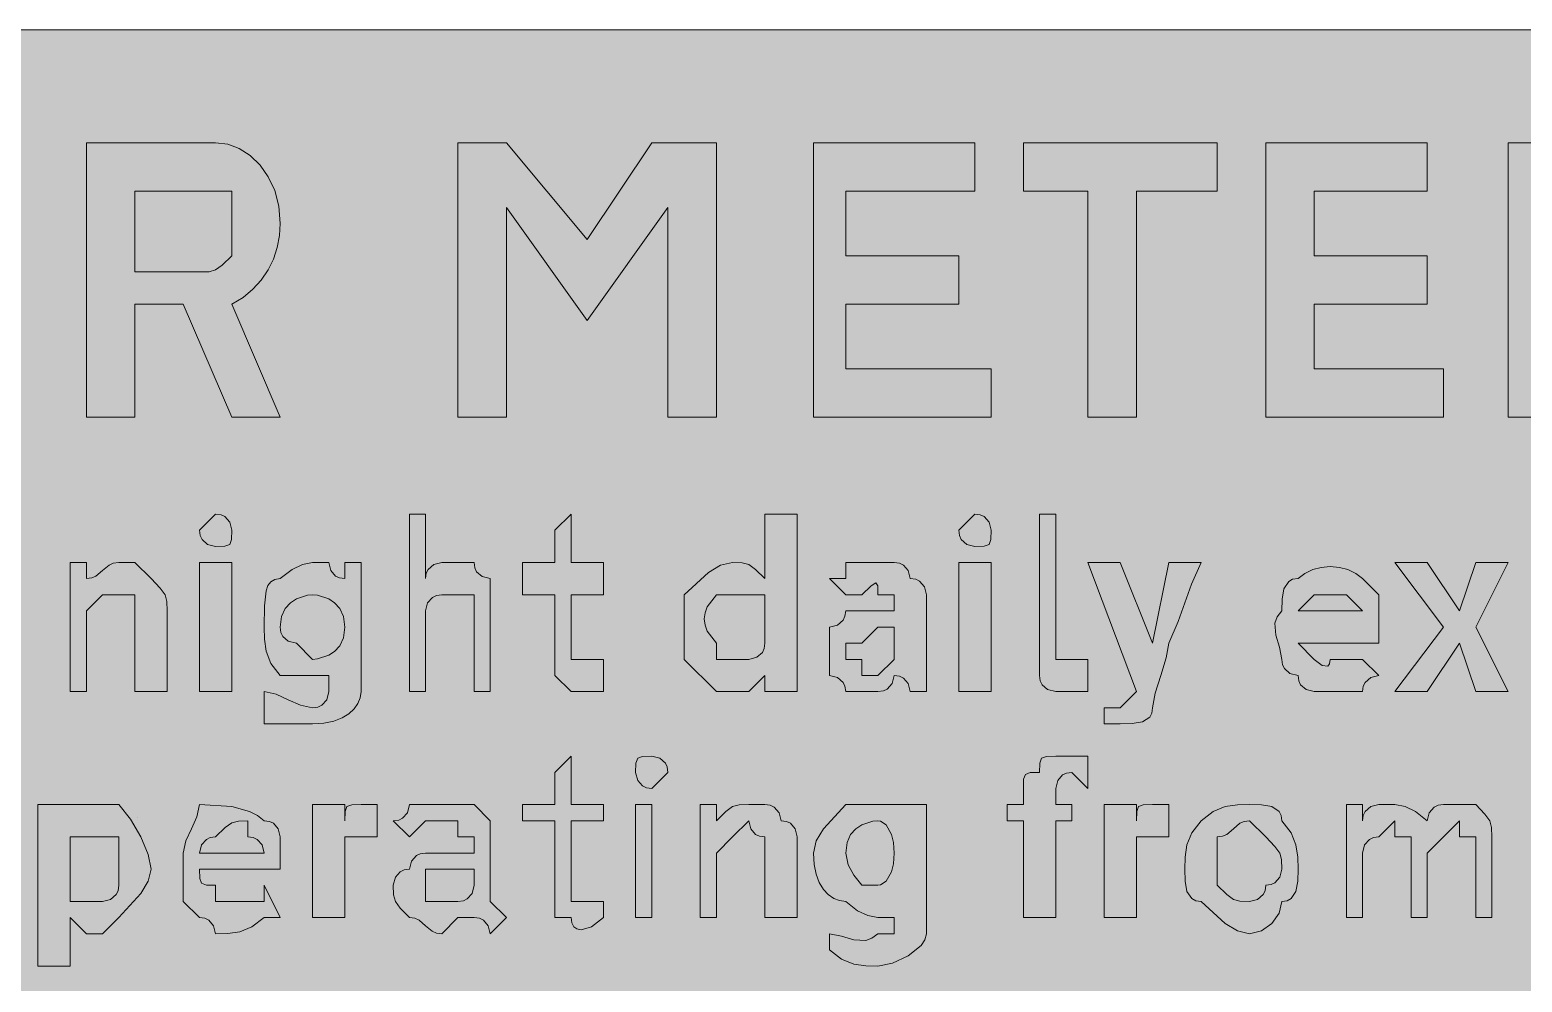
# Model space of a CAD drawing. Header units: metres. Extents: x 10 to 558, y 11 to 259.
# Drawn here: x 253.9 to 364.8, y 188.2 to 259 of the extents above; entities that cross this region are included whole.
import ezdxf

# ---------------------------------------------------------------- set-up
doc = ezdxf.new("R2010")
doc.units = ezdxf.units.M
for name, color, linetype, true_color in [('FILL_FIREBRICK_C36B00', 7, 'Continuous', 0xc36b00), ('FILL_WHITE_FFFFFF', 7, 'Continuous', 0xffffff), ('STROKE_WHITE_FFFFFF', 7, 'Continuous', 0xffffff)]:
    doc.layers.add(name, color=color, linetype=linetype, true_color=true_color)

msp = doc.modelspace()

# ---------------------------------------------------------------- hatches: boundary and pattern name
at = {"layer": 'FILL_FIREBRICK_C36B00', "true_color": 0xc36b00}
h = msp.add_hatch(color=7, dxfattribs=at)
h.dxf.hatch_style = 1
h.paths.add_polyline_path([(551.8, 258.91), (552.54, 258.75), (553.8, 258.21), (554.83, 257.44), (555.75, 256.56), (556.54, 256.06), (557.14, 255.47), (557.56, 254.83), (557.85, 254.16), (558.11, 252.85), (558.15, 251.76), (558.15, 17.76), (558.15, 15.36), (555.75, 12.96), (554.83, 12.08), (553.8, 11.31), (552.54, 10.77), (551.8, 10.61), (550.95, 10.56), (16.95, 10.56), (16.05, 10.58), (15.15, 10.71), (14.25, 11.07), (13.35, 11.76), (12.6, 11.91), (11.83, 12.27), (10.95, 12.96), (10.55, 13.46), (10.26, 14.05), (9.9, 15.36), (9.75, 17.76), (9.75, 251.76), (9.75, 254.16), (9.94, 255.04), (10.35, 255.81), (10.95, 256.56), (11.83, 257.25), (12.6, 257.61), (13.35, 257.76), (14.25, 258.45), (15.15, 258.81), (16.05, 258.94), (16.95, 258.96), (550.95, 258.96), (551.8, 258.91)])
at = {"layer": 'FILL_WHITE_FFFFFF', "true_color": 0xffffff}
h = msp.add_hatch(color=7, dxfattribs=at)
h.dxf.hatch_style = 1
h.paths.add_polyline_path([(267.75, 250.56), (268.65, 250.45), (269.51, 250.13), (270.32, 249.61), (271.05, 248.91), (271.66, 248.04), (272.14, 247.02), (272.44, 245.85), (272.55, 244.56), (272.49, 243.66), (272.32, 242.78), (272.04, 241.92), (271.65, 241.11), (271.14, 240.35), (270.52, 239.67), (269.79, 239.06), (268.95, 238.56), (272.55, 230.16), (268.95, 230.16), (265.35, 238.56), (261.75, 238.56), (261.75, 230.16), (258.15, 230.16), (258.15, 250.56), (267.75, 250.56)])
h.paths.add_polyline_path([(267.26, 240.98), (267.75, 241.11), (268.24, 241.47), (268.95, 242.16), (268.95, 244.56), (268.95, 246.96), (266.55, 246.96), (261.75, 246.96), (261.75, 240.96), (266.55, 240.96), (267.26, 240.98)], flags=16)
h = msp.add_hatch(color=7, dxfattribs=at)
h.dxf.hatch_style = 1
h.paths.add_polyline_path([(285.75, 250.56), (289.35, 250.56), (295.35, 243.36), (300.15, 250.56), (304.95, 250.56), (304.95, 230.16), (301.35, 230.16), (301.35, 245.76), (295.35, 237.36), (289.35, 245.76), (289.35, 230.16), (285.75, 230.16), (285.75, 250.56)])
h = msp.add_hatch(color=7, dxfattribs=at)
h.dxf.hatch_style = 1
h.paths.add_polyline_path([(312.15, 250.56), (324.15, 250.56), (324.15, 246.96), (314.55, 246.96), (314.55, 242.16), (322.95, 242.16), (322.95, 238.56), (314.55, 238.56), (314.55, 233.76), (325.35, 233.76), (325.35, 230.16), (312.15, 230.16), (312.15, 250.56)])
h = msp.add_hatch(color=7, dxfattribs=at)
h.dxf.hatch_style = 1
h.paths.add_polyline_path([(342.15, 246.96), (336.15, 246.96), (336.15, 230.16), (332.55, 230.16), (332.55, 246.96), (327.75, 246.96), (327.75, 250.56), (342.15, 250.56), (342.15, 246.96)])
h = msp.add_hatch(color=7, dxfattribs=at)
h.dxf.hatch_style = 1
h.paths.add_polyline_path([(345.75, 250.56), (357.75, 250.56), (357.75, 246.96), (349.35, 246.96), (349.35, 242.16), (357.75, 242.16), (357.75, 238.56), (349.35, 238.56), (349.35, 233.76), (358.95, 233.76), (358.95, 230.16), (345.75, 230.16), (345.75, 250.56)])
h = msp.add_hatch(color=7, dxfattribs=at)
h.dxf.hatch_style = 1
h.paths.add_polyline_path([(373.35, 250.56), (374.25, 250.45), (375.11, 250.13), (375.92, 249.61), (376.65, 248.91), (377.26, 248.04), (377.74, 247.02), (378.04, 245.85), (378.15, 244.56), (378.09, 243.66), (377.92, 242.78), (377.64, 241.92), (377.25, 241.11), (376.74, 240.35), (376.12, 239.67), (375.39, 239.06), (374.55, 238.56), (378.15, 230.16), (374.55, 230.16), (370.95, 238.56), (367.35, 238.56), (367.35, 230.16), (363.75, 230.16), (363.75, 250.56), (373.35, 250.56)])
h.paths.add_polyline_path([(372.9, 241.11), (373.67, 241.47), (374.55, 242.16), (374.55, 244.56), (374.55, 246.96), (372.15, 246.96), (367.35, 246.96), (367.35, 240.96), (372.15, 240.96), (372.9, 241.11)], flags=16)
h = msp.add_hatch(color=7, dxfattribs=at)
h.dxf.hatch_style = 1
h.paths.add_polyline_path([(268.93, 221.07), (268.8, 220.71), (268.44, 220.58), (267.75, 220.56), (267.15, 220.71), (266.74, 221.07), (266.6, 221.36), (266.55, 221.76), (267.75, 222.96), (268.15, 222.91), (268.44, 222.77), (268.8, 222.36), (268.95, 221.76), (268.93, 221.07)])
h = msp.add_hatch(color=7, dxfattribs=at)
h.dxf.hatch_style = 1
h.paths.add_polyline_path([(286.95, 216.96), (285.75, 216.96), (284.55, 216.96), (284.15, 216.91), (283.86, 216.77), (283.5, 216.36), (283.35, 215.76), (283.35, 209.76), (282.15, 209.76), (282.15, 222.96), (283.35, 222.96), (283.35, 218.16), (283.4, 218.56), (283.54, 218.85), (283.95, 219.21), (284.55, 219.36), (286.95, 219.36), (287, 218.96), (287.14, 218.67), (287.55, 218.31), (288.15, 218.16), (288.15, 215.76), (288.15, 209.76), (286.95, 209.76), (286.95, 215.76), (286.95, 216.96)])
h = msp.add_hatch(color=7, dxfattribs=at)
h.dxf.hatch_style = 1
h.paths.add_polyline_path([(295.35, 212.16), (296.55, 212.16), (296.55, 209.76), (294.15, 209.76), (292.95, 210.96), (292.95, 212.16), (292.95, 216.96), (290.55, 216.96), (290.55, 219.36), (292.95, 219.36), (292.95, 221.76), (294.15, 222.96), (294.15, 219.36), (296.55, 219.36), (296.55, 216.96), (294.15, 216.96), (294.15, 212.16), (295.35, 212.16)])
h = msp.add_hatch(color=7, dxfattribs=at)
h.dxf.hatch_style = 1
h.paths.add_polyline_path([(306.15, 209.76), (304.95, 209.76), (302.55, 212.16), (302.55, 216.96), (304.35, 218.61), (305.25, 219.15), (306.15, 219.36), (306.86, 219.34), (307.35, 219.21), (307.84, 218.85), (308.55, 218.16), (308.55, 222.96), (310.95, 222.96), (310.95, 209.76), (308.55, 209.76), (308.55, 210.96), (307.35, 209.76), (306.15, 209.76)])
h.paths.add_polyline_path([(308.36, 212.67), (308.5, 212.96), (308.55, 213.36), (308.55, 215.76), (308.55, 216.96), (307.35, 216.96), (304.95, 216.96), (304.27, 216.06), (304.11, 215.61), (304.05, 215.16), (304.11, 214.71), (304.27, 214.26), (304.95, 213.36), (304.95, 212.16), (306.15, 212.16), (307.35, 212.16), (307.95, 212.31), (308.36, 212.67)], flags=16)
h = msp.add_hatch(color=7, dxfattribs=at)
h.dxf.hatch_style = 1
h.paths.add_polyline_path([(325.33, 221.07), (325.2, 220.71), (324.84, 220.58), (324.15, 220.56), (323.55, 220.71), (323.14, 221.07), (323, 221.36), (322.95, 221.76), (324.15, 222.96), (324.55, 222.91), (324.84, 222.77), (325.2, 222.36), (325.35, 221.76), (325.33, 221.07)])
h = msp.add_hatch(color=7, dxfattribs=at)
h.dxf.hatch_style = 1
h.paths.add_polyline_path([(328.95, 222.96), (330.15, 222.96), (330.15, 212.16), (331.35, 212.16), (332.55, 212.16), (332.55, 209.76), (331.35, 209.76), (330.15, 209.76), (329.55, 209.91), (329.14, 210.27), (329, 210.56), (328.95, 210.96), (328.95, 212.16), (328.95, 222.96)])
h = msp.add_hatch(color=7, dxfattribs=at)
h.dxf.hatch_style = 1
h.paths.add_polyline_path([(259.35, 216.96), (258.15, 215.76), (258.15, 209.76), (256.95, 209.76), (256.95, 219.36), (258.15, 219.36), (258.15, 218.16), (258.55, 218.21), (258.86, 218.35), (259.35, 218.76), (259.84, 219.17), (260.15, 219.31), (260.55, 219.36), (261.75, 219.36), (262.95, 218.16), (263.64, 217.45), (264, 216.96), (264.13, 216.47), (264.15, 215.76), (264.15, 209.76), (261.75, 209.76), (261.75, 215.76), (261.75, 216.96), (260.55, 216.96), (259.35, 216.96)])
h = msp.add_hatch(color=7, dxfattribs=at)
h.dxf.hatch_style = 1
h.paths.add_polyline_path([(266.55, 209.76), (266.55, 219.36), (268.95, 219.36), (268.95, 209.76), (266.55, 209.76)])
h = msp.add_hatch(color=7, dxfattribs=at)
h.dxf.hatch_style = 1
h.paths.add_polyline_path([(278.55, 219.36), (278.55, 209.76), (278.49, 209.31), (278.32, 208.88), (278.04, 208.47), (277.65, 208.11), (277.14, 207.8), (276.52, 207.57), (275.79, 207.41), (274.95, 207.36), (271.35, 207.36), (271.35, 209.76), (272.25, 209.57), (273.15, 209.16), (274.05, 208.75), (274.95, 208.56), (275.35, 208.61), (275.64, 208.75), (276, 209.16), (276.15, 209.76), (276.15, 210.96), (274.95, 210.96), (272.55, 210.96), (271.86, 211.86), (271.5, 212.76), (271.37, 213.66), (271.35, 214.56), (271.37, 216.13), (271.5, 217.26), (271.64, 217.65), (271.86, 217.93), (272.15, 218.1), (272.55, 218.16), (273.43, 218.85), (274.2, 219.21), (274.95, 219.36), (276.15, 219.36), (276.3, 218.76), (276.66, 218.35), (276.95, 218.21), (277.35, 218.16), (277.35, 219.36), (278.55, 219.36)])
h.paths.add_polyline_path([(273.75, 216.66), (273.31, 216.37), (272.92, 215.95), (272.65, 215.35), (272.55, 214.56), (272.6, 214.16), (272.74, 213.87), (273.15, 213.51), (273.75, 213.36), (274.95, 212.16), (275.32, 212.2), (276.15, 212.46), (276.59, 212.75), (276.97, 213.17), (277.25, 213.77), (277.35, 214.56), (277.25, 215.35), (276.97, 215.95), (276.59, 216.37), (276.15, 216.66), (275.32, 216.92), (274.95, 216.96), (274.57, 216.92), (273.75, 216.66)], flags=16)
h = msp.add_hatch(color=7, dxfattribs=at)
h.dxf.hatch_style = 1
h.paths.add_polyline_path([(314.5, 210.16), (314.36, 210.45), (313.95, 210.81), (313.35, 210.96), (313.35, 212.16), (313.35, 214.56), (313.95, 214.71), (314.36, 215.07), (314.5, 215.36), (314.55, 215.76), (315.75, 215.76), (316.95, 215.76), (318.15, 215.76), (318.15, 216.96), (316.95, 216.96), (316.93, 217.63), (316.8, 217.86), (316.44, 217.63), (315.75, 216.96), (314.55, 216.96), (313.35, 218.16), (314.55, 218.16), (314.55, 219.36), (316.95, 219.36), (318.15, 219.36), (318.55, 219.31), (318.84, 219.17), (319.2, 218.76), (319.35, 218.16), (319.75, 218.11), (320.04, 217.97), (320.4, 217.56), (320.55, 216.96), (320.55, 214.56), (320.55, 212.16), (320.55, 210.96), (320.55, 209.76), (319.35, 209.76), (319.2, 210.36), (318.84, 210.77), (318.55, 210.91), (318.15, 210.96), (318, 210.36), (317.64, 209.95), (317.35, 209.81), (316.95, 209.76), (315.75, 209.76), (314.55, 209.76), (314.5, 210.16)])
h.paths.add_polyline_path([(318.15, 212.16), (318.15, 214.56), (316.95, 214.56), (315.75, 213.36), (314.55, 213.36), (314.55, 212.16), (315.75, 212.16), (315.75, 210.96), (316.95, 210.96), (318.15, 212.16)], flags=16)
h = msp.add_hatch(color=7, dxfattribs=at)
h.dxf.hatch_style = 1
h.paths.add_polyline_path([(322.95, 209.76), (322.95, 219.36), (325.35, 219.36), (325.35, 209.76), (322.95, 209.76)])
h = msp.add_hatch(color=7, dxfattribs=at)
h.dxf.hatch_style = 1
h.paths.add_polyline_path([(332.55, 219.36), (334.95, 219.36), (337.35, 213.36), (338.55, 219.36), (340.95, 219.36), (340.24, 217.75), (339.75, 216.36), (339.26, 214.97), (338.55, 213.36), (338.36, 212.27), (337.95, 210.96), (337.54, 209.65), (337.35, 208.56), (337.3, 208.16), (337.14, 207.87), (336.6, 207.51), (335.83, 207.38), (334.95, 207.36), (333.75, 207.36), (333.75, 208.56), (334.95, 208.56), (336.15, 209.76), (332.55, 219.36)])
h = msp.add_hatch(color=7, dxfattribs=at)
h.dxf.hatch_style = 1
h.paths.add_polyline_path([(348.34, 210.27), (348.2, 210.56), (348.15, 210.96), (347.55, 211.11), (347.14, 211.47), (347, 211.76), (346.95, 212.16), (346.78, 213.06), (346.5, 213.96), (346.44, 214.86), (346.61, 215.31), (346.95, 215.76), (346.97, 216.64), (347.1, 217.41), (347.46, 217.95), (347.75, 218.11), (348.15, 218.16), (348.65, 218.55), (349.24, 218.83), (349.88, 219), (350.55, 219.06), (351.22, 219), (351.86, 218.83), (352.45, 218.55), (352.95, 218.16), (354.15, 216.96), (354.15, 213.36), (348.15, 213.36), (349.35, 212.16), (349.95, 211.71), (350.36, 211.65), (350.5, 211.82), (350.55, 212.16), (352.95, 212.16), (354.15, 210.96), (353.55, 210.81), (353.14, 210.45), (353, 210.16), (352.95, 209.76), (349.35, 209.76), (348.75, 209.91), (348.34, 210.27)])
h.paths.add_polyline_path([(351.75, 216.96), (349.35, 216.96), (348.15, 215.76), (352.95, 215.76), (351.75, 216.96)], flags=16)
h = msp.add_hatch(color=7, dxfattribs=at)
h.dxf.hatch_style = 1
h.paths.add_polyline_path([(360.15, 213.36), (357.75, 209.76), (355.35, 209.76), (358.95, 214.56), (355.35, 219.36), (357.75, 219.36), (360.15, 215.76), (361.35, 219.36), (363.75, 219.36), (361.35, 214.56), (363.75, 209.76), (361.35, 209.76), (360.15, 213.36)])
h = msp.add_hatch(color=7, dxfattribs=at)
h.dxf.hatch_style = 1
h.paths.add_polyline_path([(295.35, 194.16), (296.55, 194.16), (296.55, 192.96), (295.67, 192.28), (294.9, 192.06), (294.59, 192.12), (294.36, 192.28), (294.2, 192.57), (294.15, 192.96), (292.95, 192.96), (292.95, 194.16), (292.95, 200.16), (290.55, 200.16), (290.55, 201.36), (292.95, 201.36), (292.95, 203.76), (294.15, 204.96), (294.15, 201.36), (296.55, 201.36), (296.55, 200.16), (294.15, 200.16), (294.15, 194.16), (295.35, 194.16)])
h = msp.add_hatch(color=7, dxfattribs=at)
h.dxf.hatch_style = 1
h.paths.add_polyline_path([(300.15, 202.56), (299.75, 202.61), (299.46, 202.75), (299.1, 203.16), (298.95, 203.76), (298.97, 204.45), (299.1, 204.81), (299.46, 204.94), (300.15, 204.96), (300.75, 204.81), (301.16, 204.45), (301.3, 204.16), (301.35, 203.76), (300.15, 202.56)])
h = msp.add_hatch(color=7, dxfattribs=at)
h.dxf.hatch_style = 1
h.paths.add_polyline_path([(330.15, 192.96), (327.75, 192.96), (327.75, 200.16), (326.55, 200.16), (326.55, 201.36), (327.75, 201.36), (327.75, 202.56), (327.77, 203.25), (327.9, 203.61), (328.26, 203.74), (328.95, 203.76), (328.97, 204.45), (329.1, 204.81), (329.46, 204.94), (330.15, 204.96), (331.35, 204.96), (332.55, 204.96), (332.55, 202.56), (331.35, 203.76), (330.95, 203.71), (330.66, 203.57), (330.3, 203.16), (330.15, 202.56), (330.15, 201.36), (331.35, 201.36), (331.35, 200.16), (330.15, 200.16), (330.15, 192.96)])
h = msp.add_hatch(color=7, dxfattribs=at)
h.dxf.hatch_style = 1
h.paths.add_polyline_path([(261.43, 200.27), (262.2, 198.96), (262.74, 197.65), (262.95, 196.56), (262.74, 195.66), (262.2, 194.76), (260.55, 192.96), (259.35, 191.76), (258.15, 191.76), (256.95, 192.96), (256.95, 189.36), (254.55, 189.36), (254.55, 201.36), (256.95, 201.36), (260.55, 201.36), (261.43, 200.27)])
h.paths.add_polyline_path([(256.95, 196.56), (256.95, 195.36), (256.95, 194.16), (259.35, 194.16), (259.95, 194.31), (260.36, 194.67), (260.5, 194.96), (260.55, 195.36), (260.55, 198.96), (258.15, 198.96), (256.95, 198.96), (256.95, 197.76), (256.95, 196.56)], flags=16)
h = msp.add_hatch(color=7, dxfattribs=at)
h.dxf.hatch_style = 1
h.paths.add_polyline_path([(267.24, 192.77), (266.95, 192.91), (266.55, 192.96), (265.35, 194.16), (265.35, 197.76), (265.54, 198.66), (265.95, 199.56), (266.36, 200.46), (266.55, 201.36), (268.95, 201.21), (270.26, 200.85), (270.85, 200.56), (271.35, 200.16), (271.75, 200.11), (272.04, 199.97), (272.4, 199.56), (272.55, 198.96), (272.55, 196.56), (266.55, 196.56), (266.57, 195.87), (266.7, 195.51), (267.06, 195.38), (267.75, 195.36), (267.75, 194.16), (270.15, 194.16), (271.35, 194.16), (271.35, 195.36), (272.55, 192.96), (271.35, 192.96), (270.45, 192.27), (269.55, 191.91), (268.65, 191.78), (267.75, 191.76), (267.6, 192.36), (267.24, 192.77)])
h.paths.add_polyline_path([(271.2, 198.36), (270.84, 198.77), (270.55, 198.91), (270.15, 198.96), (270.15, 200.16), (269.44, 200.14), (268.95, 200.01), (268.46, 199.65), (267.75, 198.96), (267.35, 198.91), (267.06, 198.77), (266.7, 198.36), (266.55, 197.76), (271.35, 197.76), (271.2, 198.36)], flags=16)
h = msp.add_hatch(color=7, dxfattribs=at)
h.dxf.hatch_style = 1
h.paths.add_polyline_path([(277.37, 200.85), (277.5, 201.21), (277.86, 201.34), (278.55, 201.36), (279.75, 201.36), (279.75, 198.96), (277.35, 198.96), (277.35, 197.76), (277.35, 192.96), (274.95, 192.96), (274.95, 201.36), (277.35, 201.36), (277.35, 200.16), (277.37, 200.85)])
h = msp.add_hatch(color=7, dxfattribs=at)
h.dxf.hatch_style = 1
h.paths.add_polyline_path([(283.84, 191.95), (283.35, 192.36), (282.86, 192.77), (282.55, 192.91), (282.15, 192.96), (281.46, 193.67), (281.1, 194.16), (280.97, 194.65), (280.95, 195.36), (281.1, 195.96), (281.46, 196.37), (281.75, 196.51), (282.15, 196.56), (282.3, 197.16), (282.66, 197.57), (282.95, 197.71), (283.35, 197.76), (284.55, 197.76), (286.95, 197.76), (286.95, 198.96), (285.75, 198.96), (285.75, 200.16), (284.55, 200.16), (283.35, 200.16), (282.15, 198.96), (280.95, 200.16), (281.35, 200.21), (281.64, 200.35), (282, 200.76), (282.15, 201.36), (283.35, 201.36), (284.55, 201.36), (286.95, 201.36), (288.15, 200.16), (288.15, 198.96), (288.15, 197.76), (288.15, 194.16), (289.35, 192.96), (288.15, 191.76), (288, 192.36), (287.64, 192.77), (287.35, 192.91), (286.95, 192.96), (285.75, 192.96), (284.55, 191.76), (284.15, 191.81), (283.84, 191.95)])
h.paths.add_polyline_path([(286.15, 194.21), (286.44, 194.35), (286.8, 194.76), (286.95, 195.36), (286.95, 196.56), (285.75, 196.56), (284.55, 196.56), (283.35, 196.56), (283.35, 195.36), (283.35, 194.16), (284.55, 194.16), (285.75, 194.16), (286.15, 194.21)], flags=16)
h = msp.add_hatch(color=7, dxfattribs=at)
h.dxf.hatch_style = 1
h.paths.add_polyline_path([(298.95, 192.96), (298.95, 201.36), (300.15, 201.36), (300.15, 192.96), (298.95, 192.96)])
h = msp.add_hatch(color=7, dxfattribs=at)
h.dxf.hatch_style = 1
h.paths.add_polyline_path([(306.15, 198.96), (304.95, 197.76), (304.95, 192.96), (303.75, 192.96), (303.75, 201.36), (304.95, 201.36), (304.95, 200.16), (305.66, 200.85), (306.15, 201.21), (306.64, 201.34), (307.35, 201.36), (308.55, 201.36), (308.95, 201.31), (309.24, 201.17), (309.6, 200.76), (309.75, 200.16), (310.15, 200.11), (310.44, 199.97), (310.8, 199.56), (310.95, 198.96), (310.95, 192.96), (308.55, 192.96), (308.55, 197.76), (308.55, 198.96), (308.15, 199.01), (307.86, 199.15), (307.5, 199.56), (307.35, 200.16), (306.15, 198.96)])
h = msp.add_hatch(color=7, dxfattribs=at)
h.dxf.hatch_style = 1
h.paths.add_polyline_path([(320.44, 191.31), (320.16, 190.88), (319.2, 190.11), (318.02, 189.57), (316.95, 189.36), (316.05, 189.38), (315.15, 189.51), (314.25, 189.87), (313.35, 190.56), (313.35, 191.76), (314.25, 191.59), (315.15, 191.31), (316.05, 191.25), (316.5, 191.42), (316.95, 191.76), (318.15, 191.76), (318.15, 192.96), (316.95, 192.96), (316.2, 193.11), (315.43, 193.47), (314.55, 194.16), (314.1, 194.22), (313.67, 194.38), (313.26, 194.67), (312.9, 195.06), (312.59, 195.57), (312.36, 196.18), (312.2, 196.92), (312.15, 197.76), (312.36, 198.66), (312.9, 199.56), (314.55, 201.36), (316.95, 201.36), (318.15, 201.36), (320.55, 201.36), (320.55, 191.76), (320.44, 191.31)])
h.paths.add_polyline_path([(315.75, 199.86), (315.31, 199.57), (314.92, 199.15), (314.65, 198.55), (314.55, 197.76), (314.74, 196.88), (315.15, 196.11), (315.75, 195.36), (316.95, 195.36), (317.14, 195.4), (317.55, 195.66), (317.96, 196.37), (318.1, 196.97), (318.15, 197.76), (318.1, 198.55), (317.96, 199.15), (317.55, 199.86), (317.14, 200.12), (316.95, 200.16), (316.57, 200.12), (315.75, 199.86)], flags=16)
h = msp.add_hatch(color=7, dxfattribs=at)
h.dxf.hatch_style = 1
h.paths.add_polyline_path([(336.17, 200.85), (336.3, 201.21), (336.66, 201.34), (337.35, 201.36), (338.55, 201.36), (338.55, 198.96), (336.15, 198.96), (336.15, 197.76), (336.15, 192.96), (333.75, 192.96), (333.75, 201.36), (336.15, 201.36), (336.15, 200.16), (336.17, 200.85)])
h = msp.add_hatch(color=7, dxfattribs=at)
h.dxf.hatch_style = 1
h.paths.add_polyline_path([(339.9, 198.36), (340.26, 199.26), (340.95, 200.16), (341.85, 200.85), (342.75, 201.21), (343.65, 201.34), (344.55, 201.36), (345.43, 201.34), (346.2, 201.21), (346.74, 200.85), (346.9, 200.56), (346.95, 200.16), (347.64, 199.26), (348, 198.36), (348.13, 197.46), (348.15, 196.56), (348.13, 195.68), (348, 194.91), (347.64, 194.37), (347.35, 194.21), (346.95, 194.16), (346.74, 193.28), (346.2, 192.51), (345.43, 191.97), (344.55, 191.76), (343.65, 191.97), (342.75, 192.51), (340.95, 194.16), (340.55, 194.21), (340.26, 194.37), (339.9, 194.91), (339.77, 195.68), (339.75, 196.56), (339.77, 197.46), (339.9, 198.36)])
h.paths.add_polyline_path([(343.84, 199.97), (343.35, 199.56), (342.86, 199.15), (342.55, 199.01), (342.15, 198.96), (342.15, 196.56), (342.15, 195.36), (342.86, 194.67), (343.35, 194.31), (343.84, 194.18), (344.55, 194.16), (345.15, 194.31), (345.56, 194.67), (345.7, 194.96), (345.75, 195.36), (346.15, 195.41), (346.44, 195.55), (346.8, 195.96), (346.95, 196.56), (346.93, 197.27), (346.8, 197.76), (346.44, 198.25), (345.75, 198.96), (344.55, 200.16), (344.15, 200.11), (343.84, 199.97)], flags=16)
h = msp.add_hatch(color=7, dxfattribs=at)
h.dxf.hatch_style = 1
h.paths.add_polyline_path([(361.35, 192.96), (361.35, 197.76), (361.35, 198.96), (360.15, 198.96), (360.15, 200.16), (358.95, 198.96), (357.75, 197.76), (357.75, 192.96), (356.55, 192.96), (356.55, 197.76), (356.55, 198.96), (355.35, 198.96), (355.35, 200.16), (354.15, 198.96), (353.75, 198.91), (353.46, 198.77), (353.1, 198.36), (352.95, 197.76), (352.95, 192.96), (351.75, 192.96), (351.75, 201.36), (352.95, 201.36), (352.95, 200.16), (353, 200.56), (353.14, 200.85), (353.55, 201.21), (354.15, 201.36), (355.35, 201.36), (356.1, 201.21), (356.87, 200.85), (357.75, 200.16), (357.9, 200.76), (358.26, 201.17), (358.55, 201.31), (358.95, 201.36), (360.15, 201.36), (361.35, 201.36), (362.04, 200.65), (362.4, 200.16), (362.53, 199.67), (362.55, 198.96), (362.55, 192.96), (361.35, 192.96)])

# ---------------------------------------------------------------- linework, layer by layer
at = {"layer": 'FILL_FIREBRICK_C36B00', "lineweight": 0, "true_color": 0xc36b00}
msp.add_lwpolyline([(16.95, 258.96), (550.95, 258.96), (551.8, 258.91), (552.54, 258.75), (553.8, 258.21), (554.83, 257.44), (555.75, 256.56), (556.54, 256.06), (557.14, 255.47), (557.56, 254.83), (557.85, 254.16), (558.11, 252.85), (558.15, 251.76), (558.15, 17.76), (558.15, 15.36), (555.75, 12.96), (554.83, 12.08), (553.8, 11.31), (552.54, 10.77), (551.8, 10.61), (550.95, 10.56), (16.95, 10.56)], dxfattribs=at)
at = {"layer": 'FILL_WHITE_FFFFFF', "lineweight": 0, "true_color": 0xffffff}
for points in [[(267.75, 250.56), (268.65, 250.45), (269.51, 250.13), (270.32, 249.61), (271.05, 248.91), (271.66, 248.04), (272.14, 247.02), (272.44, 245.85), (272.55, 244.56), (272.49, 243.66), (272.32, 242.78), (272.04, 241.92), (271.65, 241.11), (271.14, 240.35), (270.52, 239.67), (269.79, 239.06), (268.95, 238.56), (272.55, 230.16), (268.95, 230.16), (265.35, 238.56), (261.75, 238.56), (261.75, 230.16), (258.15, 230.16), (258.15, 250.56)], [(285.75, 250.56), (289.35, 250.56), (295.35, 243.36), (300.15, 250.56), (304.95, 250.56), (304.95, 230.16), (301.35, 230.16), (301.35, 245.76), (295.35, 237.36), (289.35, 245.76), (289.35, 230.16), (285.75, 230.16)], [(312.15, 250.56), (324.15, 250.56), (324.15, 246.96), (314.55, 246.96), (314.55, 242.16), (322.95, 242.16), (322.95, 238.56), (314.55, 238.56), (314.55, 233.76), (325.35, 233.76), (325.35, 230.16), (312.15, 230.16)], [(342.15, 246.96), (336.15, 246.96), (336.15, 230.16), (332.55, 230.16), (332.55, 246.96), (327.75, 246.96), (327.75, 250.56), (342.15, 250.56)], [(345.75, 250.56), (357.75, 250.56), (357.75, 246.96), (349.35, 246.96), (349.35, 242.16), (357.75, 242.16), (357.75, 238.56), (349.35, 238.56), (349.35, 233.76), (358.95, 233.76), (358.95, 230.16), (345.75, 230.16)], [(373.35, 250.56), (374.25, 250.45), (375.11, 250.13), (375.92, 249.61), (376.65, 248.91), (377.26, 248.04), (377.74, 247.02), (378.04, 245.85), (378.15, 244.56), (378.09, 243.66), (377.92, 242.78), (377.64, 241.92), (377.25, 241.11), (376.74, 240.35), (376.12, 239.67), (375.39, 239.06), (374.55, 238.56), (378.15, 230.16), (374.55, 230.16), (370.95, 238.56), (367.35, 238.56), (367.35, 230.16), (363.75, 230.16), (363.75, 250.56)], [(267.26, 240.98), (267.75, 241.11), (268.24, 241.47), (268.95, 242.16), (268.95, 244.56), (268.95, 246.96), (266.55, 246.96), (261.75, 246.96), (261.75, 240.96), (266.55, 240.96)], [(268.93, 221.07), (268.8, 220.71), (268.44, 220.58), (267.75, 220.56), (267.15, 220.71), (266.74, 221.07), (266.6, 221.36), (266.55, 221.76), (267.75, 222.96), (268.15, 222.91), (268.44, 222.77), (268.8, 222.36), (268.95, 221.76)], [(286.95, 216.96), (285.75, 216.96), (284.55, 216.96), (284.15, 216.91), (283.86, 216.77), (283.5, 216.36), (283.35, 215.76), (283.35, 209.76), (282.15, 209.76), (282.15, 222.96), (283.35, 222.96), (283.35, 218.16), (283.4, 218.56), (283.54, 218.85), (283.95, 219.21), (284.55, 219.36), (286.95, 219.36), (287, 218.96), (287.14, 218.67), (287.55, 218.31), (288.15, 218.16), (288.15, 215.76), (288.15, 209.76), (286.95, 209.76), (286.95, 215.76)], [(295.35, 212.16), (296.55, 212.16), (296.55, 209.76), (294.15, 209.76), (292.95, 210.96), (292.95, 212.16), (292.95, 216.96), (290.55, 216.96), (290.55, 219.36), (292.95, 219.36), (292.95, 221.76), (294.15, 222.96), (294.15, 219.36), (296.55, 219.36), (296.55, 216.96), (294.15, 216.96), (294.15, 212.16)], [(306.15, 209.76), (304.95, 209.76), (302.55, 212.16), (302.55, 216.96), (304.35, 218.61), (305.25, 219.15), (306.15, 219.36), (306.86, 219.34), (307.35, 219.21), (307.84, 218.85), (308.55, 218.16), (308.55, 222.96), (310.95, 222.96), (310.95, 209.76), (308.55, 209.76), (308.55, 210.96), (307.35, 209.76)], [(325.33, 221.07), (325.2, 220.71), (324.84, 220.58), (324.15, 220.56), (323.55, 220.71), (323.14, 221.07), (323, 221.36), (322.95, 221.76), (324.15, 222.96), (324.55, 222.91), (324.84, 222.77), (325.2, 222.36), (325.35, 221.76)], [(328.95, 222.96), (330.15, 222.96), (330.15, 212.16), (331.35, 212.16), (332.55, 212.16), (332.55, 209.76), (331.35, 209.76), (330.15, 209.76), (329.55, 209.91), (329.14, 210.27), (329, 210.56), (328.95, 210.96), (328.95, 212.16)], [(259.35, 216.96), (258.15, 215.76), (258.15, 209.76), (256.95, 209.76), (256.95, 219.36), (258.15, 219.36), (258.15, 218.16), (258.55, 218.21), (258.86, 218.35), (259.35, 218.76), (259.84, 219.17), (260.15, 219.31), (260.55, 219.36), (261.75, 219.36), (262.95, 218.16), (263.64, 217.45), (264, 216.96), (264.13, 216.47), (264.15, 215.76), (264.15, 209.76), (261.75, 209.76), (261.75, 215.76), (261.75, 216.96), (260.55, 216.96)], [(266.55, 209.76), (266.55, 219.36), (268.95, 219.36), (268.95, 209.76)], [(278.55, 219.36), (278.55, 209.76), (278.49, 209.31), (278.32, 208.88), (278.04, 208.47), (277.65, 208.11), (277.14, 207.8), (276.52, 207.57), (275.79, 207.41), (274.95, 207.36), (271.35, 207.36), (271.35, 209.76), (272.25, 209.57), (273.15, 209.16), (274.05, 208.75), (274.95, 208.56), (275.35, 208.61), (275.64, 208.75), (276, 209.16), (276.15, 209.76), (276.15, 210.96), (274.95, 210.96), (272.55, 210.96), (271.86, 211.86), (271.5, 212.76), (271.37, 213.66), (271.35, 214.56), (271.37, 216.13), (271.5, 217.26), (271.64, 217.65), (271.86, 217.93), (272.15, 218.1), (272.55, 218.16), (273.43, 218.85), (274.2, 219.21), (274.95, 219.36), (276.15, 219.36), (276.3, 218.76), (276.66, 218.35), (276.95, 218.21), (277.35, 218.16), (277.35, 219.36)], [(314.5, 210.16), (314.36, 210.45), (313.95, 210.81), (313.35, 210.96), (313.35, 212.16), (313.35, 214.56), (313.95, 214.71), (314.36, 215.07), (314.5, 215.36), (314.55, 215.76), (315.75, 215.76), (316.95, 215.76), (318.15, 215.76), (318.15, 216.96), (316.95, 216.96), (316.93, 217.63), (316.8, 217.86), (316.44, 217.63), (315.75, 216.96), (314.55, 216.96), (313.35, 218.16), (314.55, 218.16), (314.55, 219.36), (316.95, 219.36), (318.15, 219.36), (318.55, 219.31), (318.84, 219.17), (319.2, 218.76), (319.35, 218.16), (319.75, 218.11), (320.04, 217.97), (320.4, 217.56), (320.55, 216.96), (320.55, 214.56), (320.55, 212.16), (320.55, 210.96), (320.55, 209.76), (319.35, 209.76), (319.2, 210.36), (318.84, 210.77), (318.55, 210.91), (318.15, 210.96), (318, 210.36), (317.64, 209.95), (317.35, 209.81), (316.95, 209.76), (315.75, 209.76), (314.55, 209.76)], [(322.95, 209.76), (322.95, 219.36), (325.35, 219.36), (325.35, 209.76)], [(332.55, 219.36), (334.95, 219.36), (337.35, 213.36), (338.55, 219.36), (340.95, 219.36), (340.24, 217.75), (339.75, 216.36), (339.26, 214.97), (338.55, 213.36), (338.36, 212.27), (337.95, 210.96), (337.54, 209.65), (337.35, 208.56), (337.3, 208.16), (337.14, 207.87), (336.6, 207.51), (335.83, 207.38), (334.95, 207.36), (333.75, 207.36), (333.75, 208.56), (334.95, 208.56), (336.15, 209.76)], [(348.34, 210.27), (348.2, 210.56), (348.15, 210.96), (347.55, 211.11), (347.14, 211.47), (347, 211.76), (346.95, 212.16), (346.78, 213.06), (346.5, 213.96), (346.44, 214.86), (346.61, 215.31), (346.95, 215.76), (346.97, 216.64), (347.1, 217.41), (347.46, 217.95), (347.75, 218.11), (348.15, 218.16), (348.65, 218.55), (349.24, 218.83), (349.88, 219), (350.55, 219.06), (351.22, 219), (351.86, 218.83), (352.45, 218.55), (352.95, 218.16), (354.15, 216.96), (354.15, 213.36), (348.15, 213.36), (349.35, 212.16), (349.95, 211.71), (350.36, 211.65), (350.5, 211.82), (350.55, 212.16), (352.95, 212.16), (354.15, 210.96), (353.55, 210.81), (353.14, 210.45), (353, 210.16), (352.95, 209.76), (349.35, 209.76), (348.75, 209.91)], [(360.15, 213.36), (357.75, 209.76), (355.35, 209.76), (358.95, 214.56), (355.35, 219.36), (357.75, 219.36), (360.15, 215.76), (361.35, 219.36), (363.75, 219.36), (361.35, 214.56), (363.75, 209.76), (361.35, 209.76)], [(273.75, 216.66), (273.31, 216.37), (272.92, 215.95), (272.65, 215.35), (272.55, 214.56), (272.6, 214.16), (272.74, 213.87), (273.15, 213.51), (273.75, 213.36), (274.95, 212.16), (275.32, 212.2), (276.15, 212.46), (276.59, 212.75), (276.97, 213.17), (277.25, 213.77), (277.35, 214.56), (277.25, 215.35), (276.97, 215.95), (276.59, 216.37), (276.15, 216.66), (275.32, 216.92), (274.95, 216.96), (274.57, 216.92)], [(308.36, 212.67), (308.5, 212.96), (308.55, 213.36), (308.55, 215.76), (308.55, 216.96), (307.35, 216.96), (304.95, 216.96), (304.27, 216.06), (304.11, 215.61), (304.05, 215.16), (304.11, 214.71), (304.27, 214.26), (304.95, 213.36), (304.95, 212.16), (306.15, 212.16), (307.35, 212.16), (307.95, 212.31)], [(351.75, 216.96), (349.35, 216.96), (348.15, 215.76), (352.95, 215.76)], [(318.15, 212.16), (318.15, 214.56), (316.95, 214.56), (315.75, 213.36), (314.55, 213.36), (314.55, 212.16), (315.75, 212.16), (315.75, 210.96), (316.95, 210.96)], [(295.35, 194.16), (296.55, 194.16), (296.55, 192.96), (295.67, 192.28), (294.9, 192.06), (294.59, 192.12), (294.36, 192.28), (294.2, 192.57), (294.15, 192.96), (292.95, 192.96), (292.95, 194.16), (292.95, 200.16), (290.55, 200.16), (290.55, 201.36), (292.95, 201.36), (292.95, 203.76), (294.15, 204.96), (294.15, 201.36), (296.55, 201.36), (296.55, 200.16), (294.15, 200.16), (294.15, 194.16)], [(300.15, 202.56), (299.75, 202.61), (299.46, 202.75), (299.1, 203.16), (298.95, 203.76), (298.97, 204.45), (299.1, 204.81), (299.46, 204.94), (300.15, 204.96), (300.75, 204.81), (301.16, 204.45), (301.3, 204.16), (301.35, 203.76)], [(330.15, 192.96), (327.75, 192.96), (327.75, 200.16), (326.55, 200.16), (326.55, 201.36), (327.75, 201.36), (327.75, 202.56), (327.77, 203.25), (327.9, 203.61), (328.26, 203.74), (328.95, 203.76), (328.97, 204.45), (329.1, 204.81), (329.46, 204.94), (330.15, 204.96), (331.35, 204.96), (332.55, 204.96), (332.55, 202.56), (331.35, 203.76), (330.95, 203.71), (330.66, 203.57), (330.3, 203.16), (330.15, 202.56), (330.15, 201.36), (331.35, 201.36), (331.35, 200.16), (330.15, 200.16)], [(261.43, 200.27), (262.2, 198.96), (262.74, 197.65), (262.95, 196.56), (262.74, 195.66), (262.2, 194.76), (260.55, 192.96), (259.35, 191.76), (258.15, 191.76), (256.95, 192.96), (256.95, 189.36), (254.55, 189.36), (254.55, 201.36), (256.95, 201.36), (260.55, 201.36)], [(267.24, 192.77), (266.95, 192.91), (266.55, 192.96), (265.35, 194.16), (265.35, 197.76), (265.54, 198.66), (265.95, 199.56), (266.36, 200.46), (266.55, 201.36), (268.95, 201.21), (270.26, 200.85), (270.85, 200.56), (271.35, 200.16), (271.75, 200.11), (272.04, 199.97), (272.4, 199.56), (272.55, 198.96), (272.55, 196.56), (266.55, 196.56), (266.57, 195.87), (266.7, 195.51), (267.06, 195.38), (267.75, 195.36), (267.75, 194.16), (270.15, 194.16), (271.35, 194.16), (271.35, 195.36), (272.55, 192.96), (271.35, 192.96), (270.45, 192.27), (269.55, 191.91), (268.65, 191.78), (267.75, 191.76), (267.6, 192.36)], [(277.37, 200.85), (277.5, 201.21), (277.86, 201.34), (278.55, 201.36), (279.75, 201.36), (279.75, 198.96), (277.35, 198.96), (277.35, 197.76), (277.35, 192.96), (274.95, 192.96), (274.95, 201.36), (277.35, 201.36), (277.35, 200.16)], [(283.84, 191.95), (283.35, 192.36), (282.86, 192.77), (282.55, 192.91), (282.15, 192.96), (281.46, 193.67), (281.1, 194.16), (280.97, 194.65), (280.95, 195.36), (281.1, 195.96), (281.46, 196.37), (281.75, 196.51), (282.15, 196.56), (282.3, 197.16), (282.66, 197.57), (282.95, 197.71), (283.35, 197.76), (284.55, 197.76), (286.95, 197.76), (286.95, 198.96), (285.75, 198.96), (285.75, 200.16), (284.55, 200.16), (283.35, 200.16), (282.15, 198.96), (280.95, 200.16), (281.35, 200.21), (281.64, 200.35), (282, 200.76), (282.15, 201.36), (283.35, 201.36), (284.55, 201.36), (286.95, 201.36), (288.15, 200.16), (288.15, 198.96), (288.15, 197.76), (288.15, 194.16), (289.35, 192.96), (288.15, 191.76), (288, 192.36), (287.64, 192.77), (287.35, 192.91), (286.95, 192.96), (285.75, 192.96), (284.55, 191.76), (284.15, 191.81)], [(298.95, 192.96), (298.95, 201.36), (300.15, 201.36), (300.15, 192.96)], [(306.15, 198.96), (304.95, 197.76), (304.95, 192.96), (303.75, 192.96), (303.75, 201.36), (304.95, 201.36), (304.95, 200.16), (305.66, 200.85), (306.15, 201.21), (306.64, 201.34), (307.35, 201.36), (308.55, 201.36), (308.95, 201.31), (309.24, 201.17), (309.6, 200.76), (309.75, 200.16), (310.15, 200.11), (310.44, 199.97), (310.8, 199.56), (310.95, 198.96), (310.95, 192.96), (308.55, 192.96), (308.55, 197.76), (308.55, 198.96), (308.15, 199.01), (307.86, 199.15), (307.5, 199.56), (307.35, 200.16)], [(320.44, 191.31), (320.16, 190.88), (319.2, 190.11), (318.02, 189.57), (316.95, 189.36), (316.05, 189.38), (315.15, 189.51), (314.25, 189.87), (313.35, 190.56), (313.35, 191.76), (314.25, 191.59), (315.15, 191.31), (316.05, 191.25), (316.5, 191.42), (316.95, 191.76), (318.15, 191.76), (318.15, 192.96), (316.95, 192.96), (316.2, 193.11), (315.43, 193.47), (314.55, 194.16), (314.1, 194.22), (313.67, 194.38), (313.26, 194.67), (312.9, 195.06), (312.59, 195.57), (312.36, 196.18), (312.2, 196.92), (312.15, 197.76), (312.36, 198.66), (312.9, 199.56), (314.55, 201.36), (316.95, 201.36), (318.15, 201.36), (320.55, 201.36), (320.55, 191.76)], [(336.17, 200.85), (336.3, 201.21), (336.66, 201.34), (337.35, 201.36), (338.55, 201.36), (338.55, 198.96), (336.15, 198.96), (336.15, 197.76), (336.15, 192.96), (333.75, 192.96), (333.75, 201.36), (336.15, 201.36), (336.15, 200.16)], [(339.9, 198.36), (340.26, 199.26), (340.95, 200.16), (341.85, 200.85), (342.75, 201.21), (343.65, 201.34), (344.55, 201.36), (345.43, 201.34), (346.2, 201.21), (346.74, 200.85), (346.9, 200.56), (346.95, 200.16), (347.64, 199.26), (348, 198.36), (348.13, 197.46), (348.15, 196.56), (348.13, 195.68), (348, 194.91), (347.64, 194.37), (347.35, 194.21), (346.95, 194.16), (346.74, 193.28), (346.2, 192.51), (345.43, 191.97), (344.55, 191.76), (343.65, 191.97), (342.75, 192.51), (340.95, 194.16), (340.55, 194.21), (340.26, 194.37), (339.9, 194.91), (339.77, 195.68), (339.75, 196.56), (339.77, 197.46)], [(361.35, 192.96), (361.35, 197.76), (361.35, 198.96), (360.15, 198.96), (360.15, 200.16), (358.95, 198.96), (357.75, 197.76), (357.75, 192.96), (356.55, 192.96), (356.55, 197.76), (356.55, 198.96), (355.35, 198.96), (355.35, 200.16), (354.15, 198.96), (353.75, 198.91), (353.46, 198.77), (353.1, 198.36), (352.95, 197.76), (352.95, 192.96), (351.75, 192.96), (351.75, 201.36), (352.95, 201.36), (352.95, 200.16), (353, 200.56), (353.14, 200.85), (353.55, 201.21), (354.15, 201.36), (355.35, 201.36), (356.1, 201.21), (356.87, 200.85), (357.75, 200.16), (357.9, 200.76), (358.26, 201.17), (358.55, 201.31), (358.95, 201.36), (360.15, 201.36), (361.35, 201.36), (362.04, 200.65), (362.4, 200.16), (362.53, 199.67), (362.55, 198.96), (362.55, 192.96)], [(271.2, 198.36), (270.84, 198.77), (270.55, 198.91), (270.15, 198.96), (270.15, 200.16), (269.44, 200.14), (268.95, 200.01), (268.46, 199.65), (267.75, 198.96), (267.35, 198.91), (267.06, 198.77), (266.7, 198.36), (266.55, 197.76), (271.35, 197.76)], [(315.75, 199.86), (315.31, 199.57), (314.92, 199.15), (314.65, 198.55), (314.55, 197.76), (314.74, 196.88), (315.15, 196.11), (315.75, 195.36), (316.95, 195.36), (317.14, 195.4), (317.55, 195.66), (317.96, 196.37), (318.1, 196.97), (318.15, 197.76), (318.1, 198.55), (317.96, 199.15), (317.55, 199.86), (317.14, 200.12), (316.95, 200.16), (316.57, 200.12)], [(343.84, 199.97), (343.35, 199.56), (342.86, 199.15), (342.55, 199.01), (342.15, 198.96), (342.15, 196.56), (342.15, 195.36), (342.86, 194.67), (343.35, 194.31), (343.84, 194.18), (344.55, 194.16), (345.15, 194.31), (345.56, 194.67), (345.7, 194.96), (345.75, 195.36), (346.15, 195.41), (346.44, 195.55), (346.8, 195.96), (346.95, 196.56), (346.93, 197.27), (346.8, 197.76), (346.44, 198.25), (345.75, 198.96), (344.55, 200.16), (344.15, 200.11)], [(256.95, 196.56), (256.95, 195.36), (256.95, 194.16), (259.35, 194.16), (259.95, 194.31), (260.36, 194.67), (260.5, 194.96), (260.55, 195.36), (260.55, 198.96), (258.15, 198.96), (256.95, 198.96), (256.95, 197.76)], [(286.15, 194.21), (286.44, 194.35), (286.8, 194.76), (286.95, 195.36), (286.95, 196.56), (285.75, 196.56), (284.55, 196.56), (283.35, 196.56), (283.35, 195.36), (283.35, 194.16), (284.55, 194.16), (285.75, 194.16)]]:
    msp.add_lwpolyline(points, close=True, dxfattribs=at)
at = {"layer": 'STROKE_WHITE_FFFFFF', "lineweight": 0, "true_color": 0xffffff}
for points in [[(258.15, 230.16), (258.15, 250.56)], [(363.75, 230.16), (363.75, 250.56)], [(261.95, 200.4), (261.95, 200.4)]]:
    msp.add_lwpolyline(points, dxfattribs=at)

doc.saveas('drawing.dxf')
